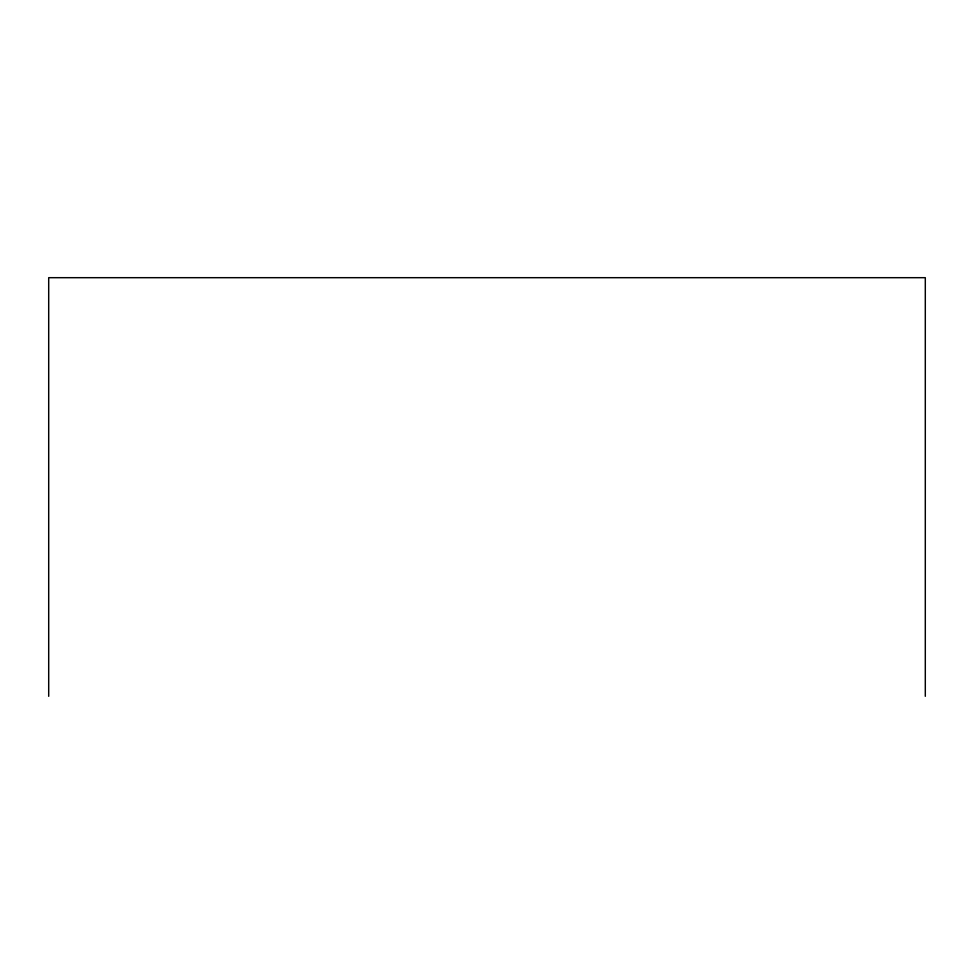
<?xml version="1.0" encoding="UTF-8"?>
<svg xmlns="http://www.w3.org/2000/svg" width="974" height="974" viewBox="0 0 974 974"><rect width="100%" height="100%" fill="white"/><g stroke="black" fill="none" stroke-linecap="round" stroke-linejoin="round"><path stroke-width="1.46" d="M925.3 696.313L925.3 277.687L48.7 277.687L48.7 696.313"/></g></svg>
